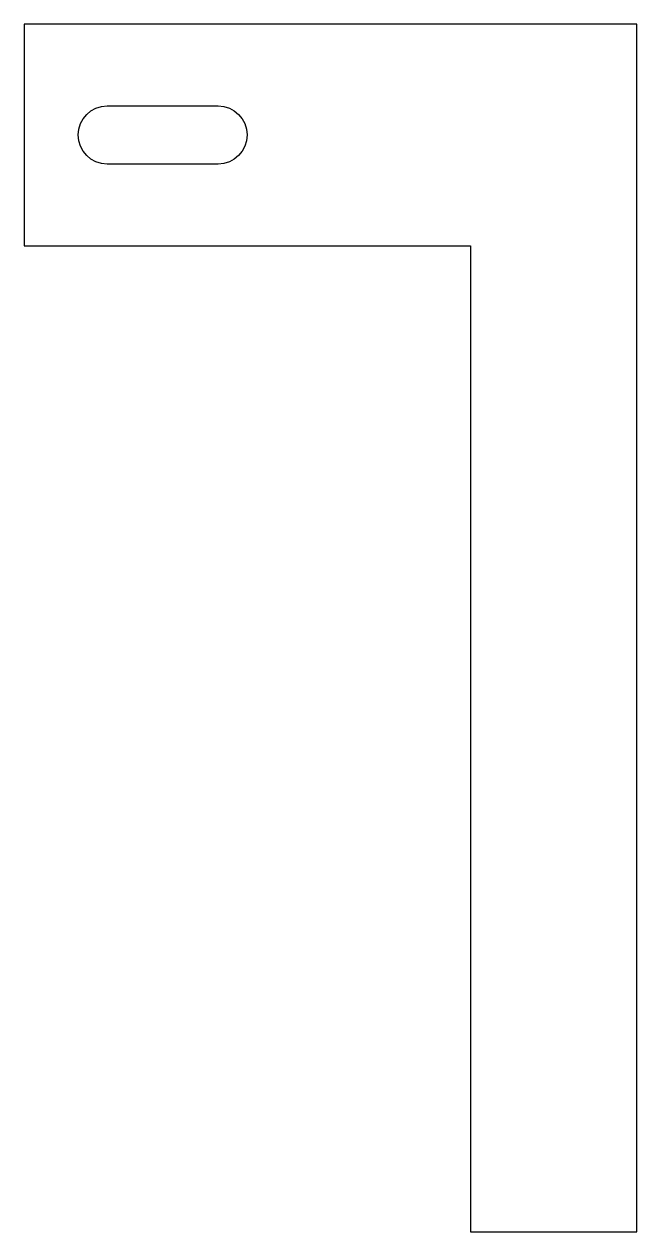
# Model space of a CAD drawing. Header units: millimetres. Extents: x 0 to 111, y 0 to 218.
import ezdxf

# ---------------------------------------------------------------- set-up
doc = ezdxf.new("R2010")
doc.units = ezdxf.units.MM
doc.layers.add('CUT', color=4, linetype='Continuous')
doc.layers.add('OUTLINE', color=7, linetype='Continuous')

msp = doc.modelspace()

# ---------------------------------------------------------------- linework, layer by layer
at = {"layer": 'CUT', "flags": 128}
msp.add_lwpolyline([(15, 203.25), (35, 203.25, -1), (35, 192.75), (15, 192.75, -1)], format="xyb", close=True, dxfattribs=at)
at = {"layer": 'OUTLINE', "flags": 128}
msp.add_lwpolyline([(0, 218), (0, 178), (80.5918, 178), (80.5918, 0), (110.5918, 0), (110.5918, 218)], close=True, dxfattribs=at)

doc.saveas('drawing.dxf')
